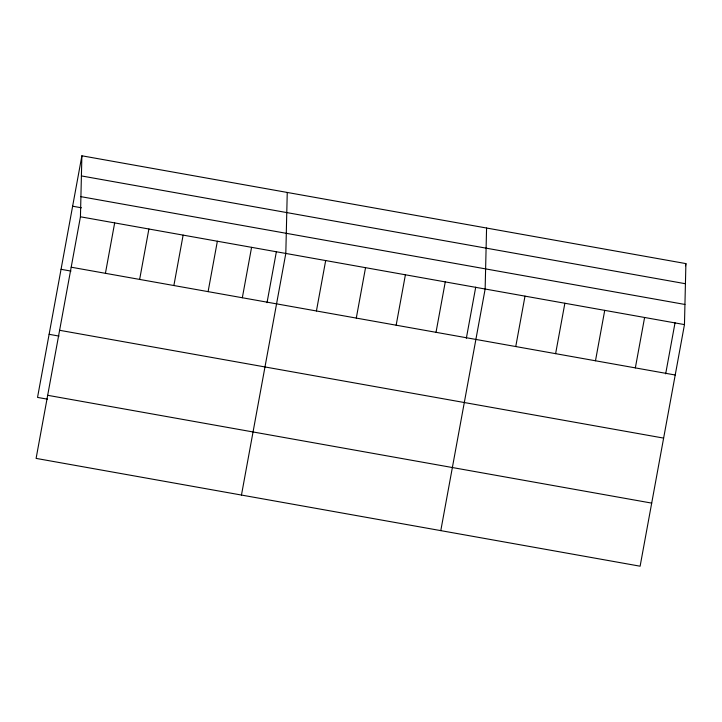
<?xml version="1.0" encoding="UTF-8"?>
<svg xmlns="http://www.w3.org/2000/svg" width="722" height="722" viewBox="0 0 722 722"><rect width="100%" height="100%" fill="white"/><g stroke="black" fill="none" stroke-linecap="round" stroke-linejoin="round"><path stroke-width="1.08" d="M80.44 216.79L81.884 155.799L685.9 263.602L684.465 324.593L640.116 566.201L36.1 458.398L80.44 216.79L684.465 324.593M287.248 192.458L285.813 253.449L241.464 495.048M486.574 228.026L485.139 289.017L440.79 530.625M81.884 155.799L37.535 397.407L47.471 399.176M105.421 273.313L114.672 222.899M139.644 279.423L148.894 229.009M173.876 285.533L183.126 235.119M208.098 291.643L217.358 241.229M242.33 297.753L251.581 247.339M267.014 302.698L276.4 251.572M316.426 310.974L325.676 260.561M356.289 318.086L365.54 267.672M396.152 325.207L405.403 274.793M436.016 332.319L445.266 281.905M466.34 338.275L475.726 287.148M515.752 346.551L525.002 296.137M555.615 353.663L564.866 303.249M595.479 360.783L604.729 310.361M635.342 367.895L644.602 317.481M665.666 373.852L675.052 322.725M685.494 265.795L685.9 263.602M81.406 175.924L685.422 283.728M80.918 196.664L684.934 304.467M72.624 206.212L81.46 207.792M71.189 267.203L675.214 375.007M61.045 269.306L70.982 271.084M59.61 330.297L663.626 438.101M49.114 334.313L59.051 336.091M47.679 395.304L651.704 503.108"/></g></svg>
